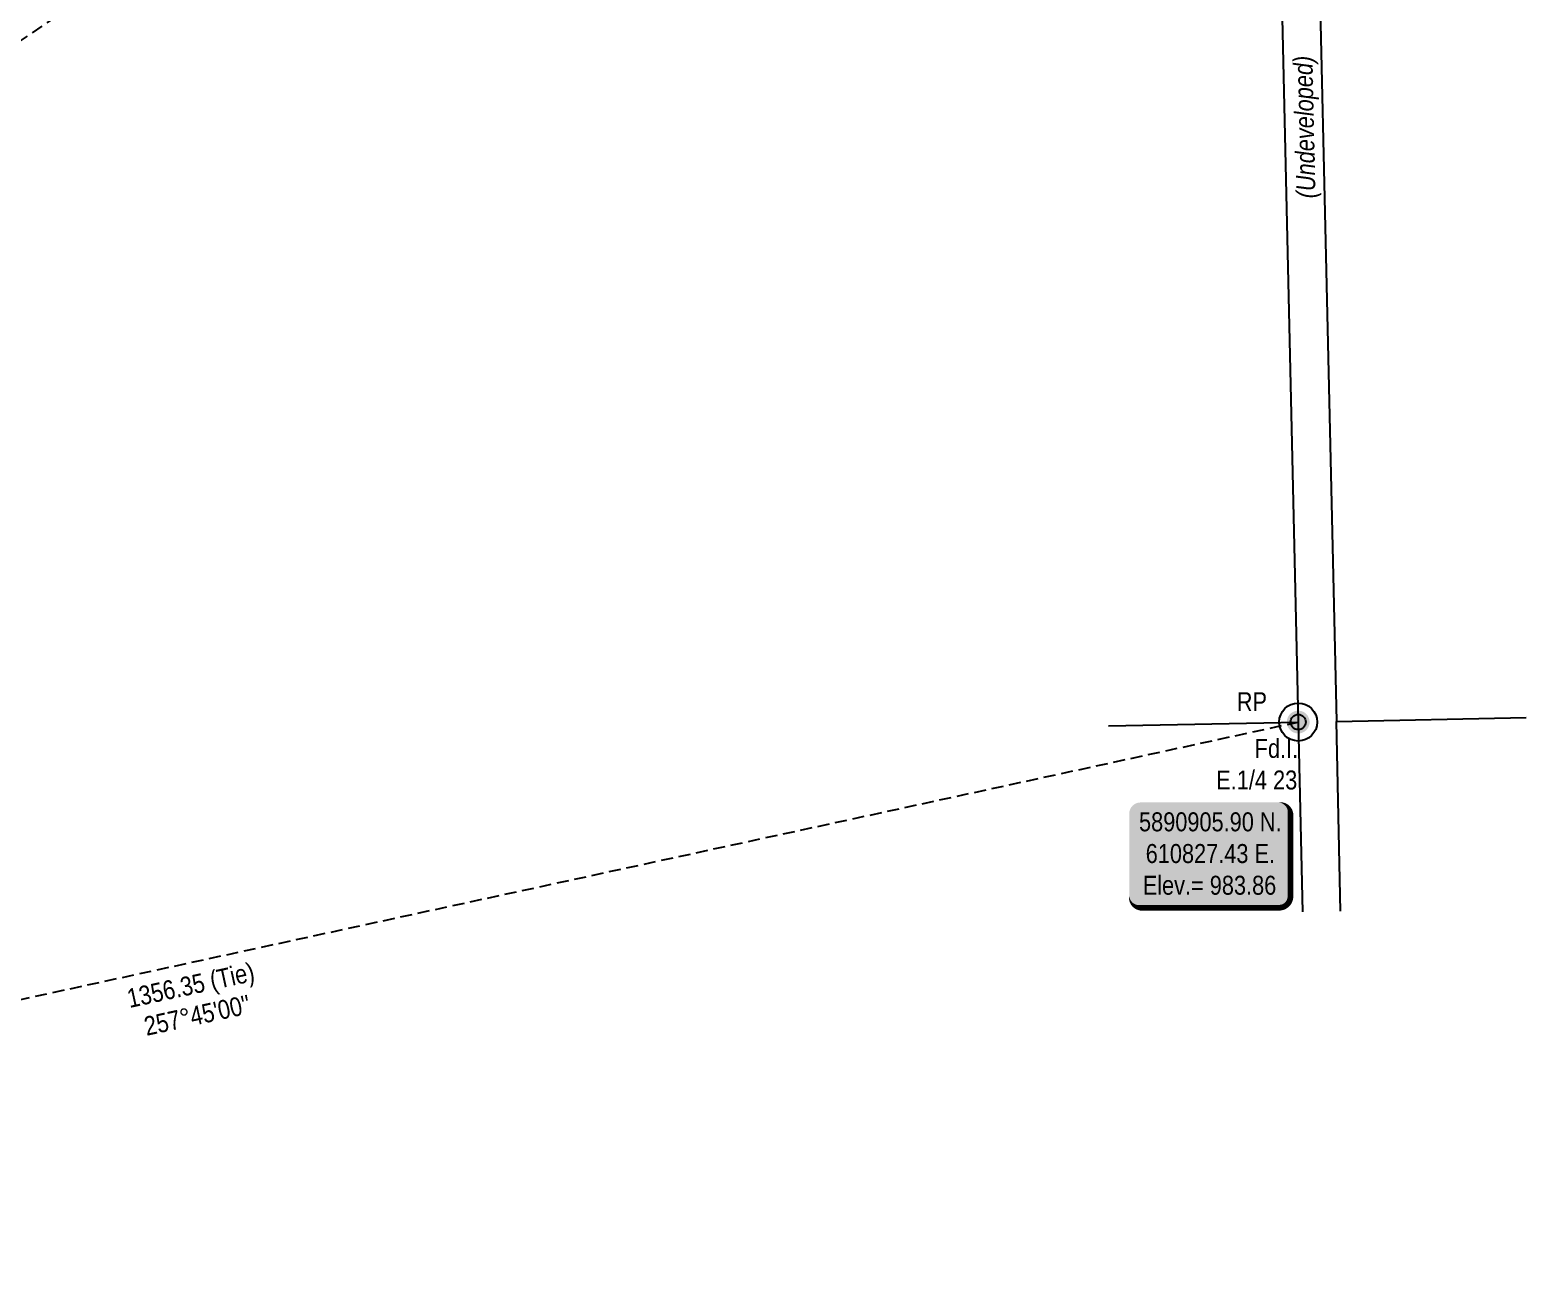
# Model space of a CAD drawing. Extents: x 606821 to 610947, y 5889970 to 5892627.
# Drawn here: x 610159 to 610947, y 5890618 to 5891271 of the extents above; entities that cross this region are included whole.
import ezdxf
from ezdxf.enums import TextEntityAlignment as Align

# ---------------------------------------------------------------- set-up
doc = ezdxf.new("R2010")
doc.units = 0
doc.header["$LTSCALE"] = 5
doc.linetypes.add('foc-QUARTERLINE', pattern=[33, 25, -3, 2, -3])
doc.linetypes.add('foc-TIELINE', pattern=[1.875, 1.25, -0.625])
for name, color, linetype in [('35', 37, 'Continuous'), ('DETAIL-T', 7, 'Continuous'), ('L-BD', 7, 'Continuous'), ('L-MON', 1, 'Continuous'), ('L-MON-T', 1, 'Continuous'), ('L-QSEC', 8, 'foc-QUARTERLINE'), ('L-SEC', 7, 'Continuous'), ('L-TIE', 7, 'foc-TIELINE')]:
    doc.layers.add(name, color=color, linetype=linetype)
doc.layers.add('T-TEXT', color=48, linetype='Continuous', lineweight=18)
doc.styles.add('175L', font='ARIALN.TTF', dxfattribs={"height": 20})
doc.styles.add('80', font='ARIALN.TTF', dxfattribs={"height": 10})
doc.styles.add('80L', font='ARIALN.TTF', dxfattribs={"height": 10})
doc.styles.add('80LS', font='ARIALNI.TTF', dxfattribs={"height": 10})

# ---------------------------------------------------------------- blocks, each defined once
blk = doc.blocks.new('fdia')
at = {"color": 255, "const_width": 1}
blk.add_lwpolyline([(-0.5, 0, 1), (0.5, 0, 1)], format="xyb", close=True, dxfattribs=at)
blk = doc.blocks.new('Fdiaa')
blk.add_blockref('fdia', (0, 0))
blk = doc.blocks.new('fdib')
at = {"color": 1, "const_width": 1.6}
blk.add_lwpolyline([(-0.4, 0, 1), (0.4, 0, 1)], format="xyb", close=True, dxfattribs=at)
at = {"color": 1}
blk.add_circle((0, 0), 0.8, dxfattribs=at)
blk = doc.blocks.new('Fdibb')
blk.add_blockref('fdib', (0, 0))
blk = doc.blocks.new('fdicc')
for name in ['Fdibb', 'Fdiaa']:
    blk.add_blockref(name, (0, 0))
blk = doc.blocks.new('FDI')
blk.add_blockref('fdicc', (0, 0))
blk = doc.blocks.new('*U59')
h = blk.add_hatch(color=254)
edge = h.paths.add_edge_path()
edge.add_line((-36.5, -28.5), (36.5, -28.5))
edge.add_arc((36.5, -22.5), 6, 270, 360)
edge.add_line((42.5, -22.5), (42.5, 21))
edge.add_arc((36.5, 21), 6, 0, 90)
edge.add_line((36.5, 27), (-36.5, 27))
edge.add_arc((-36.5, 21), 6, 90, 180)
edge.add_line((-42.5, 21), (-42.5, -22.5))
edge.add_arc((-36.5, -22.5), 6, 180, 270)
at = {"color": 1, "flags": 128}
blk.add_lwpolyline([(-36.5, -28.5, 3, 3, 0), (36.5, -28.5, 3, 3, 0.414214), (42.5, -22.5, 3, 3, 0), (42.5, 21, 3, 0, 0.414214), (36.5, 27, 0, 0, 0), (-36.5, 27, 0, 0, 0.414214), (-42.5, 21, 0, 0, 0), (-42.5, -22.5, 0, 3, 0.414214)], format="xyseb", close=True, dxfattribs=at)
blk.add_lwpolyline([(-35.67, -22.99, 0, 10, 0), (0, 0, 5, 5, 0)], format="xyseb", dxfattribs=at)
at = {"color": 1, "style": '80'}
blk.add_attdef('ENTER_TEXT_001', (-35.99, -5), '', height=10, dxfattribs=at)
blk = doc.blocks.new('RP')
at = {"layer": '35', "color": 3}
blk.add_circle((0, 0), 10, dxfattribs=at)
at = {"layer": '35', "color": 3, "style": '80'}
blk.add_attdef('RP_001', (-32.36, 5.75), '', height=10, dxfattribs=at)

msp = doc.modelspace()

# ---------------------------------------------------------------- linework, layer by layer
at = {"layer": 'L-QSEC'}
for p, q in [((610847.534, 5890906.269), (610947.473, 5890908.327)), ((610727.489, 5890903.843), (610827.428, 5890905.901))]:
    msp.add_line(p, q, dxfattribs=at)
at = {"layer": 'L-SEC'}
for p, q in [((610827.428, 5890905.901), (610829.619, 5890805.963)), ((610849.725, 5890806.331), (610847.534, 5890906.267))]:
    msp.add_line(p, q, dxfattribs=at)
at = {"layer": 'L-SEC', "flags": 128}
for points in [[(610809.134, 5891709.841), (610827.428, 5890905.901)], [(610829.241, 5891710.299), (610847.535, 5890906.359)]]:
    msp.add_lwpolyline(points, dxfattribs=at)
at = {"layer": 'L-TIE', "flags": 128}
for points in [[(610809.134, 5891709.841), (609377.876, 5890737.308)], [(609502.491, 5890618.243), (610827.428, 5890905.901)]]:
    msp.add_lwpolyline(points, dxfattribs=at)

# ---------------------------------------------------------------- block references
at = {"layer": 'DETAIL-T'}
ref = msp.add_blockref('*U59', (610780.868, 5890836.57), dxfattribs=dict(at, xscale=0.99959866, yscale=0.99959866, zscale=0.99959866))
ref.add_attrib('ENTER_TEXT_001', '5890905.90 N.', (610743.564, 5890848.338), dxfattribs={"layer": '0', "color": 1, "height": 9.99599, "style": '80'})
ref.add_attrib('ENTER_TEXT_002', '610827.43 E.', (610747.086, 5890831.637), dxfattribs={"layer": '0', "color": 1, "height": 9.99599, "style": '80'})
ref.add_attrib('ENTER_TEXT_003', 'Elev.= 983.86', (610745.507, 5890814.936), dxfattribs={"layer": '0', "color": 1, "height": 9.99599, "style": '80'})
at = {"layer": 'L-BD', "xscale": 0.99959866, "yscale": 0.99959866, "zscale": 0.99959866}
msp.add_blockref('RP', (610827.428, 5890905.901), dxfattribs=at).add_auto_attribs({'RP_001': 'RP'})
at = {"layer": 'L-MON', "color": 3, "xscale": 5, "yscale": 5, "zscale": 5}
msp.add_blockref('FDI', (610827.428, 5890905.901), dxfattribs=at)

# ---------------------------------------------------------------- texts
at = {"layer": 'L-BD', "style": '80L'}
for s, p in [('1356.35 (Tie)', (610244.206, 5890766.128)), ("257°45'00''", (610247.388, 5890751.476))]:
    msp.add_text(s, height=9.99599, rotation=12.2494, dxfattribs=at).set_placement(p, align=Align.MIDDLE)
at = {"layer": 'L-MON-T', "insert": (610769.945, 5890897.038), "char_height": 9.99598, "attachment_point": 1, "style": '175L'}
msp.add_mtext_dynamic_manual_height_columns('\\pi34.546;Fd.I.\\P\\pi14.309;E.1/4 23', width=55.52002, gutter_width=99.96, heights=[0], dxfattribs=at)
at = {"layer": 'T-TEXT', "style": '80LS'}
msp.add_text('(Undeveloped)', height=10, rotation=91.303565, dxfattribs=at).set_placement((610830.719, 5891219.347), align=Align.MIDDLE_CENTER)

doc.saveas('drawing.dxf')
